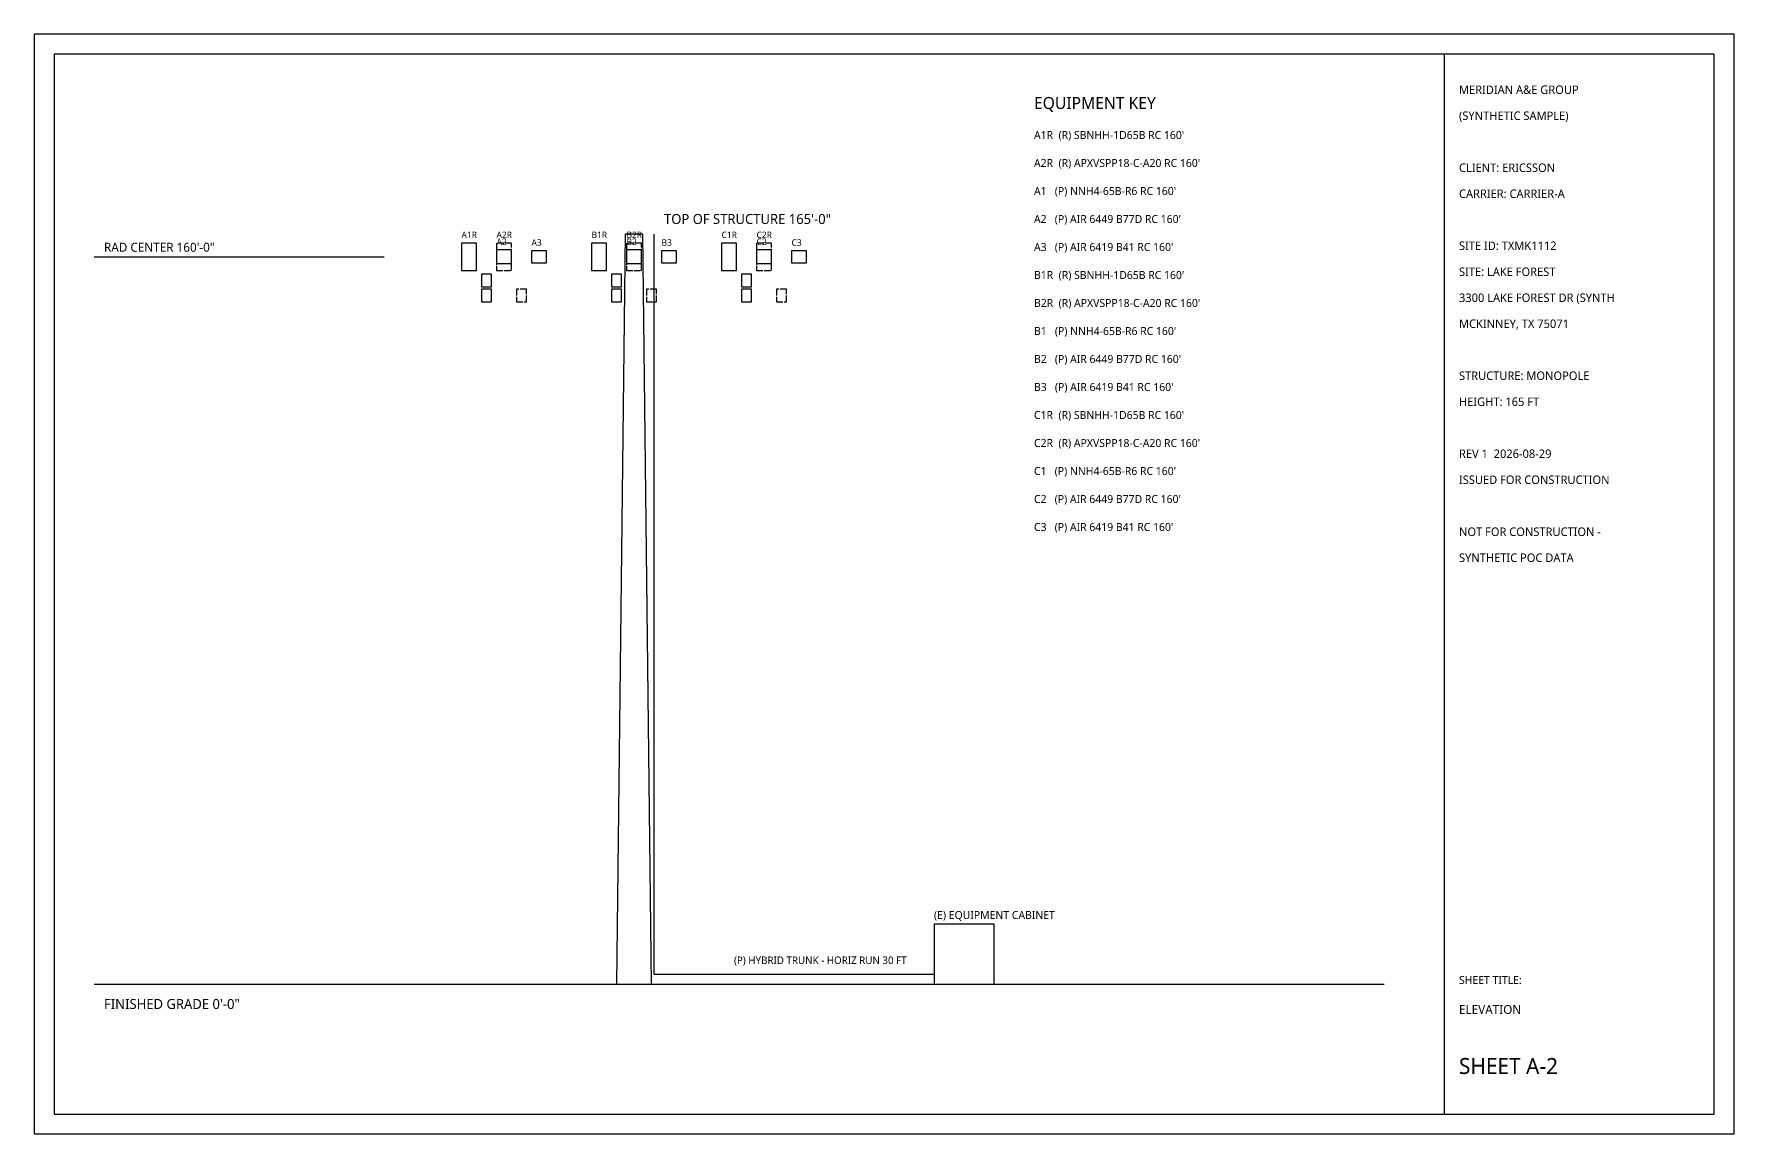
# Model space of a CAD drawing. Extents: x 0 to 1940, y 0 to 220.
# Drawn here: x 400 to 740, y 0 to 220 of the extents above; entities that cross this region are included whole.
import ezdxf

# ---------------------------------------------------------------- set-up
doc = ezdxf.new("R2010")
doc.units = 0
doc.linetypes.add('DASHED', pattern=[1.524, 1.27, -0.254])
for name, color, linetype in [('A-ANT-NEW', 1, 'Continuous'), ('A-ANT-REMOVE', 30, 'DASHED'), ('A-BORDER', 7, 'Continuous'), ('A-CABLE', 3, 'Continuous'), ('A-DIM', 4, 'Continuous'), ('A-RRU-NEW', 1, 'Continuous'), ('A-RRU-REMOVE', 30, 'DASHED'), ('A-STRUCT', 7, 'Continuous'), ('A-TEXT', 7, 'Continuous'), ('A-TITLE', 7, 'Continuous')]:
    doc.layers.add(name, color=color, linetype=linetype)
doc.styles.add('OpenSans', font='OpenSans-Regular.ttf')

msp = doc.modelspace()

# ---------------------------------------------------------------- linework, layer by layer
at = {"layer": 'A-ANT-NEW'}
for points in [[(485.5, 172.73), (488.5, 172.73), (488.5, 178.18), (485.5, 178.18)], [(511.5, 172.73), (514.5, 172.73), (514.5, 178.18), (511.5, 178.18)], [(537.5, 172.73), (540.5, 172.73), (540.5, 178.18), (537.5, 178.18)], [(492.5, 174.11), (495.5, 174.11), (495.5, 176.8), (492.5, 176.8)], [(499.5, 174.26), (502.5, 174.26), (502.5, 176.65), (499.5, 176.65)], [(518.5, 174.11), (521.5, 174.11), (521.5, 176.8), (518.5, 176.8)], [(525.5, 174.26), (528.5, 174.26), (528.5, 176.65), (525.5, 176.65)], [(544.5, 174.11), (547.5, 174.11), (547.5, 176.8), (544.5, 176.8)], [(551.5, 174.26), (554.5, 174.26), (554.5, 176.65), (551.5, 176.65)]]:
    msp.add_lwpolyline(points, close=True, dxfattribs=at)
at = {"layer": 'A-ANT-REMOVE'}
for points in [[(485.5, 172.73), (488.5, 172.73), (488.5, 178.18), (485.5, 178.18)], [(492.5, 172.73), (495.5, 172.73), (495.5, 178.18), (492.5, 178.18)], [(511.5, 172.73), (514.5, 172.73), (514.5, 178.18), (511.5, 178.18)], [(518.5, 172.73), (521.5, 172.73), (521.5, 178.18), (518.5, 178.18)], [(537.5, 172.73), (540.5, 172.73), (540.5, 178.18), (537.5, 178.18)], [(544.5, 172.73), (547.5, 172.73), (547.5, 178.18), (544.5, 178.18)]]:
    msp.add_lwpolyline(points, close=True, dxfattribs=at)
at = {"layer": 'A-BORDER'}
for points in [[(400, 0), (740, 0), (740, 220), (400, 220)], [(404, 4), (736, 4), (736, 216), (404, 216)]]:
    msp.add_lwpolyline(points, close=True, dxfattribs=at)
at = {"layer": 'A-CABLE'}
for q in [(524, 180), (580, 32)]:
    msp.add_line((524, 32), q, dxfattribs=at)
at = {"layer": 'A-DIM'}
msp.add_line((412, 175.45), (470, 175.45), dxfattribs=at)
at = {"layer": 'A-RRU-NEW'}
for points in [[(489.5, 169.45), (491.5, 169.45), (491.5, 171.95), (489.5, 171.95)], [(515.5, 169.45), (517.5, 169.45), (517.5, 171.95), (515.5, 171.95)], [(541.5, 169.45), (543.5, 169.45), (543.5, 171.95), (541.5, 171.95)], [(489.5, 166.45), (491.5, 166.45), (491.5, 168.95), (489.5, 168.95)], [(515.5, 166.45), (517.5, 166.45), (517.5, 168.95), (515.5, 168.95)], [(541.5, 166.45), (543.5, 166.45), (543.5, 168.95), (541.5, 168.95)]]:
    msp.add_lwpolyline(points, close=True, dxfattribs=at)
at = {"layer": 'A-RRU-REMOVE'}
for points in [[(489.5, 169.45), (491.5, 169.45), (491.5, 171.95), (489.5, 171.95)], [(515.5, 169.45), (517.5, 169.45), (517.5, 171.95), (515.5, 171.95)], [(541.5, 169.45), (543.5, 169.45), (543.5, 171.95), (541.5, 171.95)], [(496.5, 166.45), (498.5, 166.45), (498.5, 168.95), (496.5, 168.95)], [(522.5, 166.45), (524.5, 166.45), (524.5, 168.95), (522.5, 168.95)], [(548.5, 166.45), (550.5, 166.45), (550.5, 168.95), (548.5, 168.95)]]:
    msp.add_lwpolyline(points, close=True, dxfattribs=at)
at = {"layer": 'A-STRUCT'}
msp.add_line((412, 30), (670, 30), dxfattribs=at)
for points in [[(516.5, 30), (523.5, 30), (521.8, 180), (518.2, 180)], [(580, 30), (592, 30), (592, 42), (580, 42)]]:
    msp.add_lwpolyline(points, close=True, dxfattribs=at)
at = {"layer": 'A-TITLE'}
msp.add_lwpolyline([(682, 4), (736, 4), (736, 216), (682, 216)], close=True, dxfattribs=at)

# ---------------------------------------------------------------- texts
at = {"layer": 'A-CABLE', "style": 'OpenSans'}
msp.add_text('(P) HYBRID TRUNK - HORIZ RUN 30 FT', height=1.5, dxfattribs=at).set_placement((540, 34))
at = {"layer": 'A-DIM', "style": 'OpenSans'}
for s, height, p in [('TOP OF STRUCTURE 165\'-0"', 2, (526, 182)), ('RAD CENTER 160\'-0"', 1.8, (414, 176.45))]:
    msp.add_text(s, height=height, dxfattribs=at).set_placement(p)
at = {"layer": 'A-TEXT', "style": 'OpenSans'}
for s, height, p in [('EQUIPMENT KEY', 2.4, (600, 205)), ("A1R  (R) SBNHH-1D65B RC 160'", 1.6, (600, 199)), ("A2R  (R) APXVSPP18-C-A20 RC 160'", 1.6, (600, 193.4)), ("A1   (P) NNH4-65B-R6 RC 160'", 1.6, (600, 187.8)), ("A2   (P) AIR 6449 B77D RC 160'", 1.6, (600, 182.2)), ('A1R', 1.3, (485.5, 179.18)), ('A1', 1.3, (485.5, 179.18)), ('A2R', 1.3, (492.5, 179.18)), ('B1R', 1.3, (511.5, 179.18)), ('B1', 1.3, (511.5, 179.18)), ('B2R', 1.3, (518.5, 179.18)), ('C1R', 1.3, (537.5, 179.18)), ('C1', 1.3, (537.5, 179.18)), ('C2R', 1.3, (544.5, 179.18)), ('A2', 1.3, (492.5, 177.8)), ('A3', 1.3, (499.5, 177.65)), ('B2', 1.3, (518.5, 177.8)), ('B3', 1.3, (525.5, 177.65)), ('C2', 1.3, (544.5, 177.8)), ('C3', 1.3, (551.5, 177.65)), ("A3   (P) AIR 6419 B41 RC 160'", 1.6, (600, 176.6)), ("B1R  (R) SBNHH-1D65B RC 160'", 1.6, (600, 171)), ("B2R  (R) APXVSPP18-C-A20 RC 160'", 1.6, (600, 165.4)), ("B1   (P) NNH4-65B-R6 RC 160'", 1.6, (600, 159.8)), ("B2   (P) AIR 6449 B77D RC 160'", 1.6, (600, 154.2)), ("B3   (P) AIR 6419 B41 RC 160'", 1.6, (600, 148.6)), ("C1R  (R) SBNHH-1D65B RC 160'", 1.6, (600, 143)), ("C2R  (R) APXVSPP18-C-A20 RC 160'", 1.6, (600, 137.4)), ("C1   (P) NNH4-65B-R6 RC 160'", 1.6, (600, 131.8)), ("C2   (P) AIR 6449 B77D RC 160'", 1.6, (600, 126.2)), ("C3   (P) AIR 6419 B41 RC 160'", 1.6, (600, 120.6)), ('(E) EQUIPMENT CABINET', 1.6, (580, 43)), ('FINISHED GRADE 0\'-0"', 2, (414, 25))]:
    msp.add_text(s, height=height, dxfattribs=at).set_placement(p)
at = {"layer": 'A-TITLE', "style": 'OpenSans'}
for s, height, p in [('MERIDIAN A&E GROUP', 1.7, (685, 208)), ('(SYNTHETIC SAMPLE)', 1.7, (685, 202.8)), ('CLIENT: ERICSSON', 1.7, (685, 192.4)), ('CARRIER: CARRIER-A', 1.7, (685, 187.2)), ('SITE ID: TXMK1112', 1.7, (685, 176.8)), ('SITE: LAKE FOREST', 1.7, (685, 171.6)), ('3300 LAKE FOREST DR (SYNTH', 1.7, (685, 166.4)), ('MCKINNEY, TX 75071', 1.7, (685, 161.2)), ('STRUCTURE: MONOPOLE', 1.7, (685, 150.8)), ('HEIGHT: 165 FT', 1.7, (685, 145.6)), ('REV 1  2026-08-29', 1.7, (685, 135.2)), ('ISSUED FOR CONSTRUCTION', 1.7, (685, 130)), ('NOT FOR CONSTRUCTION -', 1.7, (685, 119.6)), ('SYNTHETIC POC DATA', 1.7, (685, 114.4)), ('SHEET TITLE:', 1.6, (685, 30)), ('ELEVATION', 1.8, (685, 24)), ('SHEET A-2', 3.2, (685, 12))]:
    msp.add_text(s, height=height, dxfattribs=at).set_placement(p)

doc.saveas('drawing.dxf')
